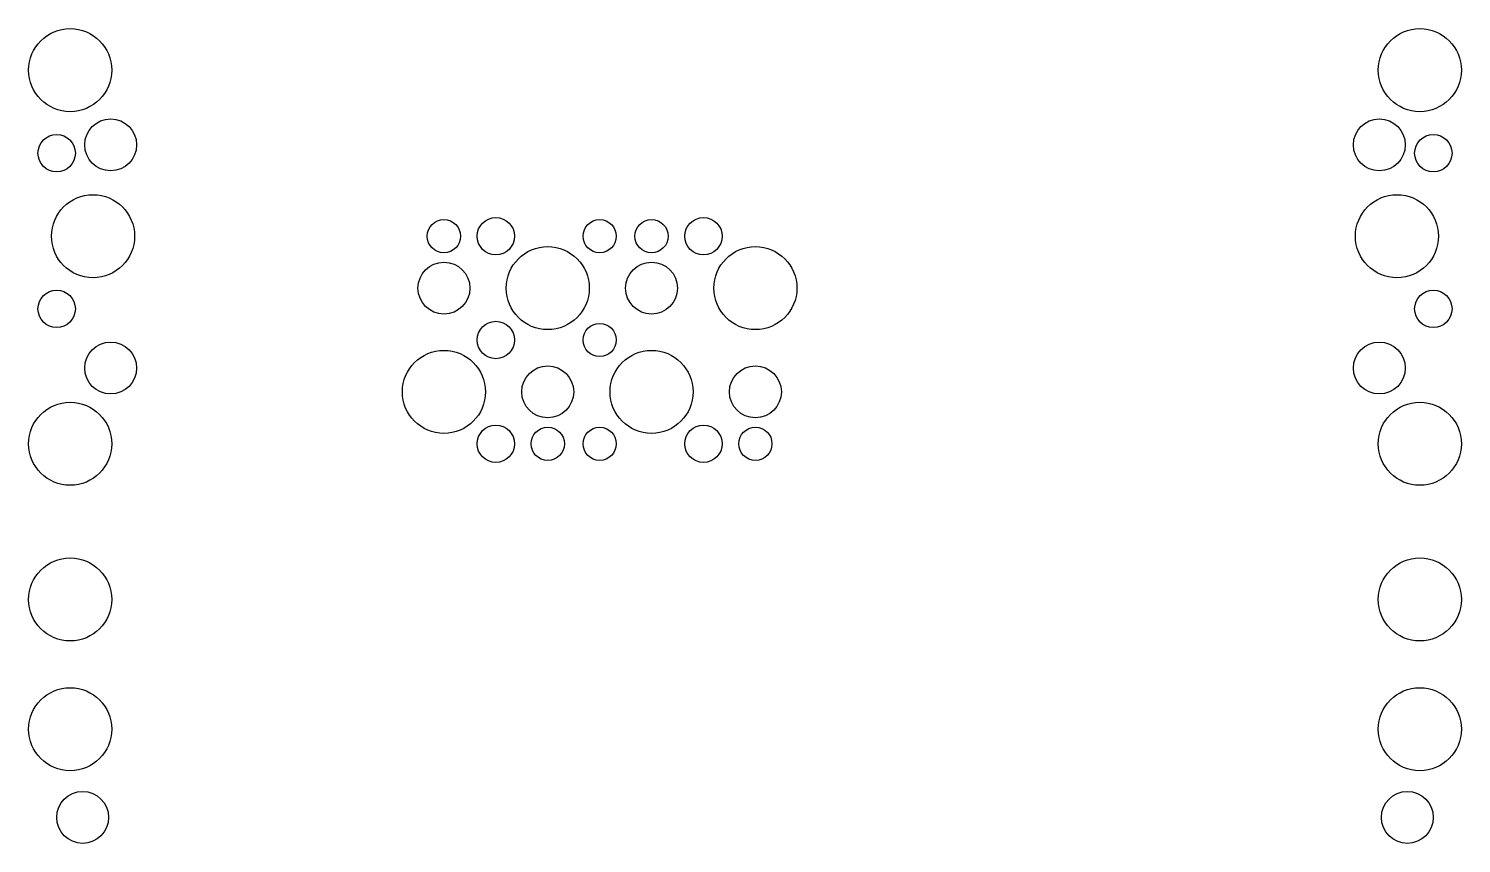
# Model space of a CAD drawing. Extents: x -690 to 690, y -385 to 400.
import ezdxf

# ---------------------------------------------------------------- set-up
doc = ezdxf.new("R2010")
doc.units = 0

msp = doc.modelspace()

# ---------------------------------------------------------------- linework, layer by layer
for centre, radius in [((-650, 360), 40), ((650, 360), 40), ((-611, 288), 25), ((611, 288), 25), ((-663, 280), 18), ((663, 280), 18), ((-628, 200), 40), ((628, 200), 40), ((-290, 200), 16), ((-240, 200), 18), ((-140, 200), 16), ((-90, 200), 16), ((-40, 200), 18), ((-190, 150), 40), ((10, 150), 40), ((-290, 150), 25), ((-90, 150), 25), ((-663, 130), 18), ((663, 130), 18), ((-240, 100), 18), ((-140, 100), 16), ((-611, 73), 25), ((611, 73), 25), ((-290, 50), 40), ((-90, 50), 40), ((-190, 50), 25), ((10, 50), 25), ((-650, 0), 40), ((650, 0), 40), ((-240, 0), 18), ((-190, 0), 16), ((-140, 0), 16), ((-40, 0), 18), ((10, 0), 16), ((-650, -150), 40), ((-650, -150), 40), ((650, -150), 40), ((650, -150), 40), ((-650, -275), 40), ((650, -275), 40), ((-638, -360), 25), ((638, -360), 25)]:
    msp.add_circle(centre, radius)

doc.saveas('drawing.dxf')
